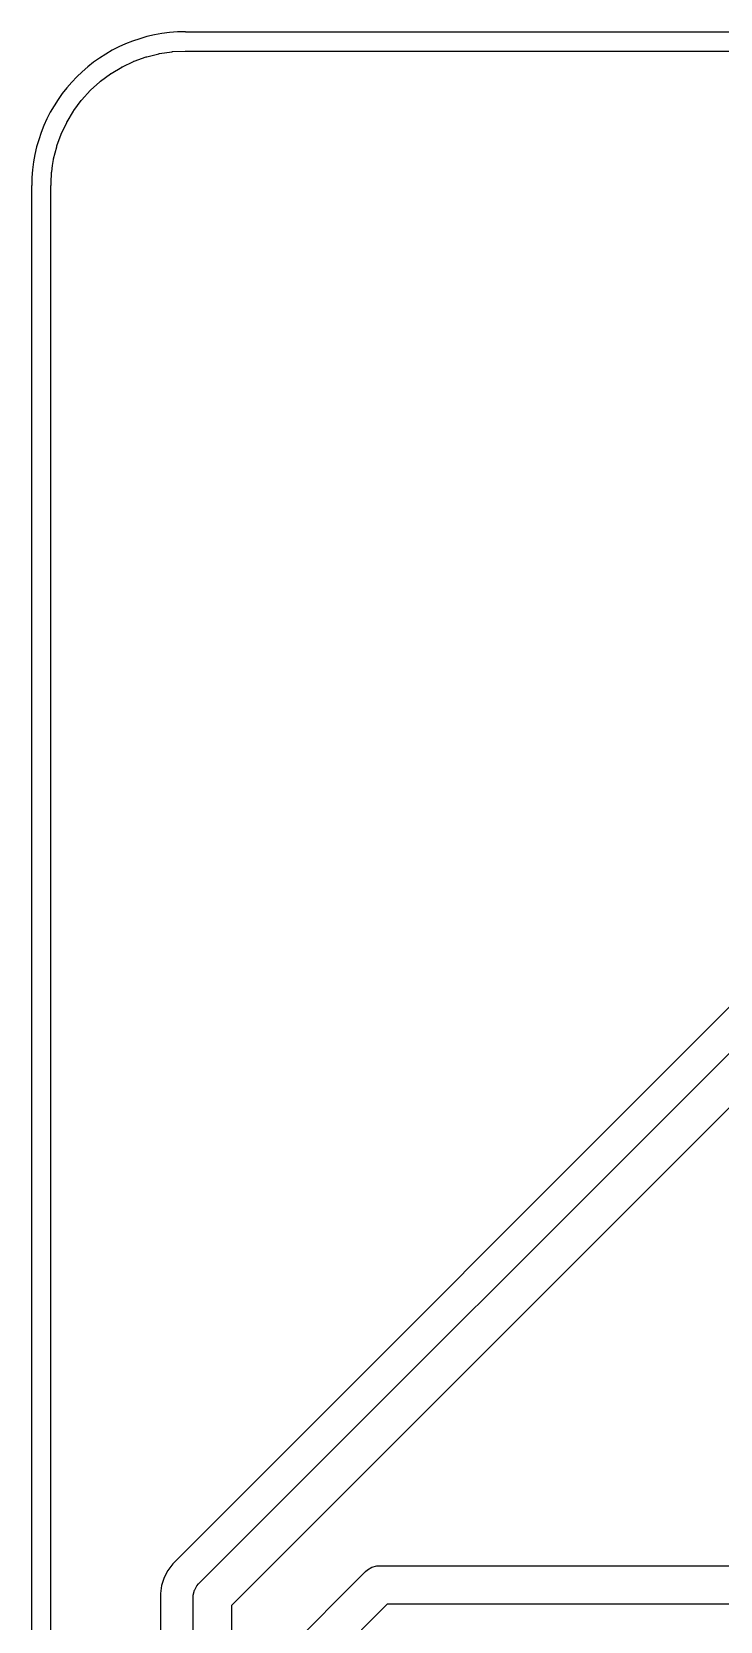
# Model space of a CAD drawing. Header units: millimetres. Extents: x 83 to 184, y -140 to -36.
# Drawn here: x 83 to 100.93, y -77.39 to -36 of the extents above; entities that cross this region are included whole.
import ezdxf

# ---------------------------------------------------------------- set-up
doc = ezdxf.new("R2010")
doc.units = ezdxf.units.MM
doc.layers.add('B.Cu', color=153, linetype='CONTINUOUS', true_color=0x4d7fc4)
doc.layers.add('Edge.Cuts', color=254, linetype='CONTINUOUS', true_color=0xd0d2cd)

msp = doc.modelspace()

# ---------------------------------------------------------------- linework, layer by layer
at = {"layer": 'B.Cu', "linetype": 'CONTINUOUS'}
for p, q in [((85.358566, -36.909828), (85.652608, -36.770757)), ((85.652608, -36.770757), (85.658103, -36.768322)), ((85.658103, -36.768322), (85.663759, -36.76598)), ((85.663759, -36.76598), (85.669366, -36.763818)), ((85.669366, -36.763818), (85.975563, -36.654258)), ((85.975563, -36.654258), (85.981296, -36.652363)), ((85.981296, -36.652363), (85.987142, -36.65059)), ((85.987142, -36.65059), (85.992948, -36.648982)), ((85.992948, -36.648982), (86.308467, -36.569948)), ((86.308467, -36.569948), (86.314341, -36.56863)), ((86.314341, -36.56863), (86.320343, -36.567436)), ((86.320343, -36.567436), (86.326278, -36.566406)), ((86.326278, -36.566406), (86.647991, -36.518684)), ((86.647991, -36.518684), (86.653969, -36.517947)), ((86.653969, -36.517947), (86.660057, -36.517348)), ((86.660057, -36.517348), (86.666077, -36.516904)), ((86.666077, -36.516904), (86.995538, -36.500718)), ((86.995538, -36.500718), (86.998489, -36.50061)), ((86.998489, -36.50061), (87.001571, -36.500535)), ((87.001571, -36.500535), (87.004546, -36.5005)), ((87.004546, -36.5005), (179.995454, -36.5005)), ((84.787242, -37.289433), (85.048487, -37.09568)), ((85.048487, -37.09568), (85.053433, -37.092198)), ((85.053433, -37.092198), (85.058488, -37.088822)), ((85.058488, -37.088822), (85.063612, -37.085578)), ((85.063612, -37.085578), (85.063617, -37.085575)), ((85.063617, -37.085575), (85.342567, -36.918379)), ((85.342567, -36.918379), (85.347774, -36.915429)), ((85.347774, -36.915429), (85.353171, -36.912544)), ((85.353171, -36.912544), (85.358566, -36.909828)), ((84.300944, -37.773216), (84.519381, -37.532207)), ((84.519381, -37.532207), (84.52355, -37.52783)), ((84.52355, -37.52783), (84.527839, -37.52354)), ((84.527839, -37.52354), (84.532207, -37.519381)), ((84.532207, -37.519381), (84.773216, -37.300944)), ((84.773216, -37.300944), (84.777752, -37.297031)), ((84.777752, -37.297031), (84.782483, -37.293148)), ((84.782483, -37.293148), (84.787242, -37.289433)), ((83.918379, -38.342567), (84.085582, -38.063605)), ((84.085582, -38.063605), (84.088822, -38.058488)), ((84.088822, -38.058488), (84.089242, -38.057858)), ((84.089242, -38.057858), (84.092198, -38.053433)), ((84.092198, -38.053433), (84.09568, -38.048487)), ((84.09568, -38.048487), (84.289433, -37.787242)), ((84.289433, -37.787242), (84.293156, -37.782474)), ((84.293156, -37.782474), (84.297031, -37.777752)), ((84.297031, -37.777752), (84.300944, -37.773216)), ((83.770757, -38.652608), (83.909828, -38.358566)), ((83.909828, -38.358566), (83.912544, -38.353171)), ((83.912544, -38.353171), (83.915429, -38.347774)), ((83.915429, -38.347774), (83.918379, -38.342567)), ((83.656288, -38.969893), (83.763822, -38.669355)), ((83.763822, -38.669355), (83.765987, -38.663743)), ((83.765987, -38.663743), (83.768315, -38.658121)), ((83.768315, -38.658121), (83.770757, -38.652608)), ((83.566402, -39.326309), (83.567439, -39.32033)), ((83.567439, -39.32033), (83.567565, -39.319695)), ((83.567565, -39.319695), (83.568628, -39.314352)), ((83.568628, -39.314352), (83.569948, -39.308467)), ((83.569948, -39.308467), (83.648982, -38.992948)), ((83.648982, -38.992948), (83.650582, -38.987166)), ((83.650582, -38.987166), (83.65237, -38.981276)), ((83.65237, -38.981276), (83.654259, -38.975565)), ((83.654259, -38.975565), (83.656287, -38.969895)), ((83.656287, -38.969895), (83.656288, -38.969893)), ((83.503737, -39.934108), (83.516903, -39.666097)), ((83.516903, -39.666097), (83.517352, -39.660024)), ((83.517352, -39.660024), (83.517946, -39.653996)), ((83.517946, -39.653996), (83.51869, -39.647961)), ((83.51869, -39.647961), (83.54337, -39.481584)), ((83.54337, -39.481584), (83.566402, -39.326309)), ((83.5005, -40.004576), (83.500537, -40.00156)), ((83.5005, -54.165602), (83.5005, -40.004576)), ((83.500537, -40.00156), (83.500611, -39.998518)), ((83.500611, -39.998518), (83.500723, -39.995451)), ((83.500723, -39.995451), (83.503737, -39.934108)), ((83.5005, -76.670311), (83.5005, -54.165602)), ((103.323406, -59.243294), (86.669892, -75.896808)), ((87.346447, -76.423045), (103.849643, -59.919848)), ((104.410303, -60.773402), (88.2, -76.983704)), ((86.544949, -76.06878), (86.448445, -76.258178)), ((86.669892, -75.896808), (86.544949, -76.06878)), ((89.596447, -78.196447), (91.696446, -76.096447)), ((91.696446, -76.096447), (91.74561, -76.053331)), ((91.74561, -76.053331), (91.745619, -76.053323)), ((91.745619, -76.053323), (91.858658, -75.98806)), ((91.858658, -75.98806), (91.984737, -75.954277)), ((91.984737, -75.954277), (91.984752, -75.954277)), ((91.984752, -75.954277), (92.05, -75.95)), ((92.05, -75.95), (115.362894, -75.95)), ((86.382753, -76.460358), (86.360149, -76.603076)), ((86.448445, -76.258178), (86.382753, -76.460357)), ((86.382753, -76.460357), (86.382753, -76.460358)), ((87.23806, -76.585256), (87.243564, -76.575723)), ((87.243564, -76.575723), (87.303323, -76.472217)), ((87.303323, -76.472217), (87.303338, -76.472201)), ((87.303338, -76.472201), (87.346447, -76.423045)), ((83.5005, -116.426046), (83.5005, -76.670311)), ((86.360149, -76.603076), (86.3495, -76.670311)), ((86.3495, -76.670311), (86.3495, -107.406287)), ((87.2, -76.776598), (87.204277, -76.71135)), ((87.2, -107.3), (87.2, -76.776598)), ((87.204277, -76.711335), (87.23806, -76.585256)), ((87.204277, -76.71135), (87.204277, -76.711335)), ((88.2, -76.983704), (88.2, -107.092893)), ((92.257107, -76.95), (90.45, -78.757106)), ((115.57, -76.95), (92.257107, -76.95))]:
    msp.add_line(p, q, dxfattribs=at)
at = {"layer": 'Edge.Cuts', "linetype": 'CONTINUOUS'}
for p, q in [((87, -36), (180, -36)), ((83, -136), (83, -40))]:
    msp.add_line(p, q, dxfattribs=at)
at = {"layer": 'Edge.Cuts'}
msp.add_arc((87, -40), 4, 90, 180, dxfattribs=at)

doc.saveas('drawing.dxf')
